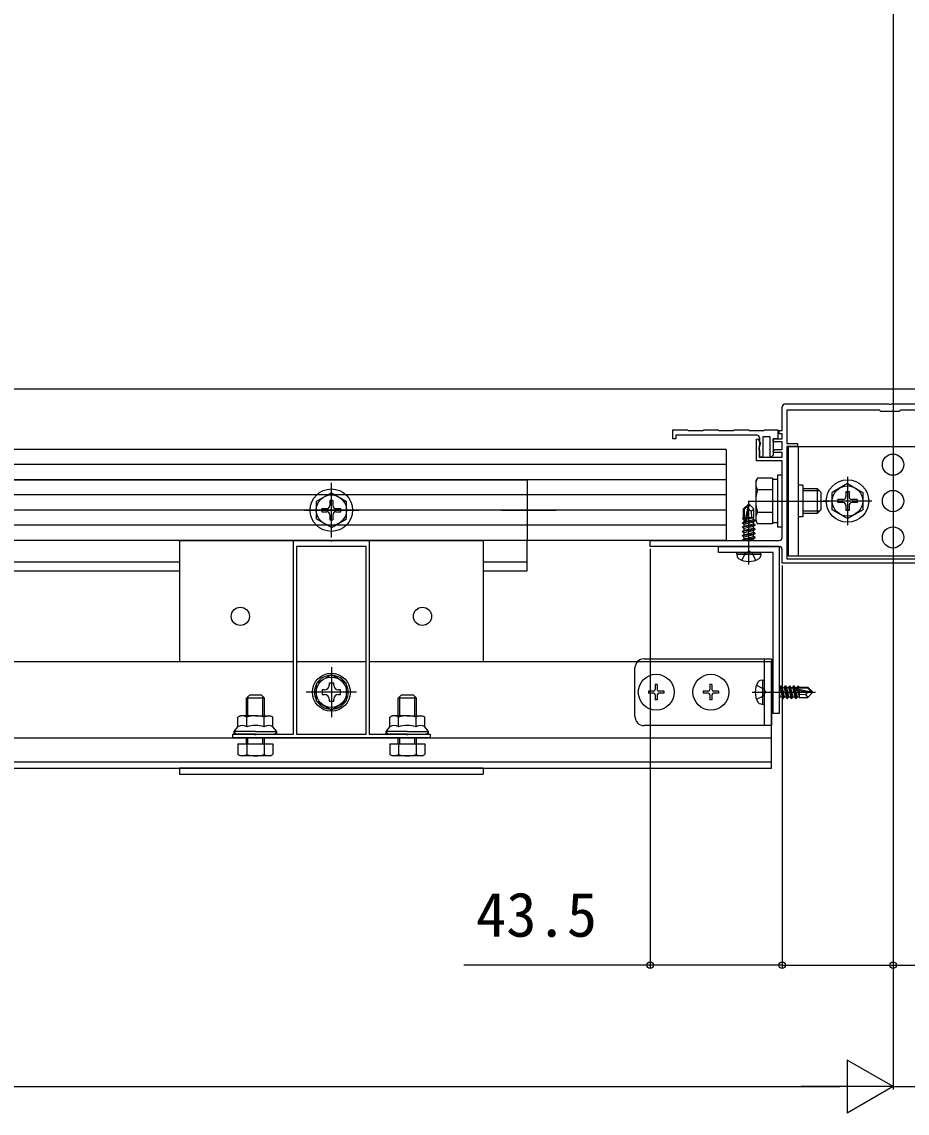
# Model space of a CAD drawing. Units: millimetres, scale not verified. Extents: x -875 to 875, y -1305 to 1298.
# Drawn here: x 395.2 to 686.9, y 236.1 to 595.7 of the extents above; entities that cross this region are included whole.
import ezdxf
from ezdxf.enums import TextEntityAlignment as Align

# ---------------------------------------------------------------- set-up
doc = ezdxf.new("R2010")
doc.units = ezdxf.units.MM
doc.header["$LTSCALE"] = 8
for name, color, linetype in [('0-2_YKK_11', 7, 'Continuous'), ('0-4_YKK_12', 2, 'Continuous'), ('0-5_YKK_13', 4, 'Continuous'), ('0-6_YKK_D', 6, 'Continuous')]:
    doc.layers.add(name, color=color, linetype=linetype)
doc.styles.add('ＭＳ ゴシック', font='')
doc.styles.get('ＭＳ ゴシック').set_extended_font_data('MS Gothic')

msp = doc.modelspace()

# ---------------------------------------------------------------- linework, layer by layer
at = {"layer": '0-2_YKK_11'}
for points in [[(645.7, 425.8), (645.7, 451.1), (637.2, 451.1), (637.2, 458.23), (637.645, 458.349), (638.4, 457.041), (638.4, 456.5), (638.22, 456.225), (638.1, 456.042), (638.1, 452.3), (645.7, 452.3), (645.7, 453.8), (642.824, 453.8), (642.664, 454.188), (643.276, 454.8), (645.7, 454.8), (645.7, 457.3), (642.7, 457.3), (642.7, 458.3), (645.7, 458.3), (645.7, 460), (644.7, 460), (644.7, 461), (645.7, 461), (645.7, 468.8)], [(646.7, 469.8), (680.742, 469.8), (680.925, 469.68), (681.475, 469.68), (681.658, 469.8), (701.742, 469.8), (701.925, 469.68), (702.475, 469.68), (702.658, 469.8), (710.742, 469.8), (710.925, 469.68), (711.475, 469.68), (711.658, 469.8), (719.2, 469.8), (719.2, 466.8), (718.7, 466.3)], [(718.7, 466.3), (718.7, 324.8), (713.7, 324.8), (713.7, 326.8), (716.7, 326.8), (716.7, 417.3), (645.7, 417.3), (645.7, 421.8)], [(637.3, 459.5), (610.7, 459.5), (610.7, 458.3), (609.7, 458.3), (609.7, 461.3), (614.55, 461.3), (614.85, 461), (619.55, 461), (619.85, 461.3), (624.55, 461.3), (624.85, 461), (629.55, 461), (629.85, 461.3), (634.55, 461.3), (634.85, 461), (639.55, 461), (639.85, 461.3), (644.2, 461.3), (644.2, 458.3), (642.7, 458.3), (642.7, 452.876), (642.07, 452.246), (641.7, 452.4), (641.7, 459), (639.3, 459), (639.3, 452.3), (638.3, 452.3), (638.3, 454.454), (638.1, 454.8), (638.1, 455.4), (638.22, 455.64), (638.3, 455.8), (638.3, 458.5)], [(644.7, 422.8), (602.2, 422.8), (602.2, 424.8), (644.7, 424.8)]]:
    msp.add_lwpolyline(points, dxfattribs=at)
for points in [[(647.2, 418.8), (717.2, 418.8), (717.2, 455.8), (713.7, 455.8), (713.7, 456.8), (717.2, 456.8), (717.2, 467.8), (714.7, 467.8), (714.2, 467.3), (708.2, 467.3), (707.7, 467.8), (684.7, 467.8), (684.2, 467.3), (678.2, 467.3), (677.7, 467.8), (647.2, 467.8), (647.2, 456.8), (650.7, 456.8), (650.7, 455.8), (647.2, 455.8)], [(529.7, 359.8), (464.7, 359.8), (464.7, 361), (471.742, 361), (471.925, 360.88), (472.475, 360.88), (472.658, 361), (484.7, 361), (484.7, 424.8), (496.742, 424.8), (496.925, 424.68), (497.475, 424.68), (497.658, 424.8), (509.7, 424.8), (509.7, 361), (521.742, 361), (521.925, 360.88), (522.475, 360.88), (522.658, 361), (529.7, 361)], [(485.7, 422.8), (485.7, 361), (508.7, 361), (508.7, 422.8)]]:
    msp.add_lwpolyline(points, close=True, dxfattribs=at)
for centre, start, end in [((646.7, 468.8), 90.00001, 179.99999), ((637.3, 458.5), 0.00001, 89.99999), ((644.7, 425.8), 270.00001, 359.99999), ((644.7, 421.8), 0.00001, 89.99999)]:
    msp.add_arc(centre, 1, start, end, dxfattribs=at)
at = {"layer": '0-4_YKK_12'}
for p, q in [((682.2, 911.8), (682.2, 307.8)), ((-791.654, 474.8), (719.7, 474.8)), ((-497.3, 444.8), (561.7, 444.8)), ((561.7, 444.8), (561.7, 424.8)), ((667.2, 445.8), (667.2, 429.8)), ((675.2, 437.8), (659.2, 437.8)), ((561.7, 414.8), (561.7, 424.8)), ((332.2, 417.8), (447.2, 417.8)), ((547.2, 417.8), (561.7, 417.8)), ((332.2, 414.8), (447.2, 414.8)), ((547.2, 414.8), (561.7, 414.8)), ((484.7, 384.8), (294.7, 384.8)), ((508.7, 384.8), (485.7, 384.8)), ((497.2, 383.05), (497.2, 366.55)), ((505.45, 374.8), (488.95, 374.8)), ((-577.8, 359.8), (642.2, 359.8)), ((-577.8, 351.8), (642.2, 351.8)), ((-577.8, 349.8), (642.2, 349.8))]:
    msp.add_line(p, q, dxfattribs=at)
msp.add_lwpolyline([(642.2, 349.8), (642.2, 384.8), (597.964, 384.8), (509.7, 384.8)], dxfattribs=at)
at = {"layer": '0-5_YKK_13'}
for p, q in [((627.2, 454.8), (-562.8, 454.8)), ((647.7, 455.8), (716.7, 455.8)), ((650.9, 455.8), (650.9, 419.8)), ((627.2, 449.8), (-562.8, 449.8)), ((627.2, 444.8), (-562.8, 444.8)), ((497.2, 425.8), (497.2, 443.8)), ((637, 444.3), (637.581, 445.306)), ((637, 444.3), (637, 431.3)), ((642.5, 445.306), (637.581, 445.306)), ((642.5, 445.306), (642.5, 430.294)), ((644.1, 444.85), (642.5, 444.85)), ((652.5, 443), (650.9, 443)), ((652.5, 443), (652.5, 432.6)), ((667.2, 443.55), (662.2, 440.663)), ((667.2, 443.55), (672.2, 440.663)), ((627.2, 439.8), (-562.8, 439.8)), ((497.2, 440.55), (492.2, 437.663)), ((497.2, 440.55), (502.2, 437.663)), ((642.5, 441.553), (637.581, 441.553)), ((642.5, 441.8), (642.5, 433.8)), ((657.3, 441.8), (652.5, 441.8)), ((657.948, 441.152), (652.5, 441.152)), ((657.3, 433.8), (657.3, 441.8)), ((658.5, 440.6), (657.3, 441.8)), ((658.5, 435), (658.5, 440.6)), ((662.2, 434.937), (662.2, 440.663)), ((666.7, 440.95), (666.7, 439.3)), ((666.7, 440.95), (667.7, 440.95)), ((667.7, 440.95), (667.7, 439.3)), ((672.2, 440.663), (672.2, 434.937)), ((492.2, 437.663), (492.2, 431.937)), ((494.05, 435.3), (495.7, 435.3)), ((494.05, 435.3), (494.05, 434.3)), ((496.7, 437.95), (496.7, 436.3)), ((497.7, 437.95), (496.7, 437.95)), ((497.7, 437.95), (497.7, 436.3)), ((498.7, 435.3), (500.35, 435.3)), ((500.35, 434.3), (500.35, 435.3)), ((502.2, 431.937), (502.2, 437.663)), ((634.55, 436.8), (633, 435.25)), ((633, 432.281), (633, 435.25)), ((633, 435.25), (633.3, 435.126)), ((633.3, 435.126), (634.55, 436.376)), ((633.368, 430.677), (634.55, 436.376)), ((634.5, 437.8), (661, 437.8)), ((634.85, 436.8), (634.55, 436.8)), ((634.55, 436.376), (634.55, 436.8)), ((634.7, 416.9), (634.7, 437.8)), ((634.7, 435.178), (634.7, 436.8)), ((634.7, 435.178), (634.85, 436.8)), ((634.85, 436.8), (636.4, 435.25)), ((635.443, 434.447), (636.4, 435.25)), ((636.4, 432.4), (636.4, 435.25)), ((665.7, 438.3), (664.05, 438.3)), ((664.05, 437.3), (664.05, 438.3)), ((665.7, 437.3), (664.05, 437.3)), ((666.7, 436.3), (666.7, 434.65)), ((667.7, 436.3), (667.7, 434.65)), ((670.35, 438.3), (668.7, 438.3)), ((670.35, 437.3), (668.7, 437.3)), ((670.35, 438.3), (670.35, 437.3)), ((627.2, 434.8), (-562.8, 434.8)), ((488.2, 434.8), (506.2, 434.8)), ((497.2, 429.05), (492.2, 431.937)), ((494.05, 434.3), (495.7, 434.3)), ((496.7, 433.3), (496.7, 431.65)), ((496.7, 431.65), (497.7, 431.65)), ((497.2, 429.05), (502.2, 431.937)), ((497.7, 433.3), (497.7, 431.65)), ((498.7, 434.3), (500.35, 434.3)), ((553.2, 434.8), (571.2, 434.8)), ((632.7, 432.108), (633, 432.281)), ((632.7, 432.108), (633.3, 432.224)), ((632.7, 431.892), (632.7, 432.108)), ((632.7, 431.892), (633.3, 431.991)), ((632.7, 431.892), (633.15, 431.632)), ((633, 432.4), (633.3, 432.4)), ((633.15, 431.632), (633.303, 431.667)), ((633.3, 430.848), (633.3, 435.126)), ((633.79, 430.793), (634.7, 435.178)), ((633.86, 431.128), (636.25, 431.668)), ((634.005, 431.825), (636.25, 432.332)), ((634.065, 432.117), (635.783, 432.4)), ((634.12, 432.384), (634.204, 432.4)), ((634.124, 432.4), (636.4, 432.4)), ((636.4, 432.4), (636.25, 432.332)), ((636.25, 431.668), (636.25, 432.332)), ((636.8, 431.35), (636.25, 431.668)), ((642.5, 434.047), (637.581, 434.047)), ((652.5, 432.6), (650.9, 432.6)), ((657.948, 434.448), (652.5, 434.448)), ((652.5, 433.8), (657.3, 433.8)), ((658.5, 435), (657.3, 433.8)), ((667.2, 432.05), (662.2, 434.937)), ((667.7, 434.65), (666.7, 434.65)), ((667.2, 432.05), (672.2, 434.937)), ((627.2, 429.8), (-562.8, 429.8)), ((632.6, 430.65), (633.313, 430.769)), ((633.368, 430.678), (632.6, 430.55)), ((632.6, 430.55), (632.6, 430.65)), ((632.6, 430.55), (633.15, 430.232)), ((632.6, 429.25), (636.8, 429.95)), ((636.8, 429.85), (632.6, 429.15)), ((632.6, 429.15), (632.6, 429.25)), ((632.6, 429.15), (633.15, 428.832)), ((632.6, 427.85), (636.8, 428.55)), ((636.8, 428.45), (632.6, 427.75)), ((633.15, 430.968), (633.15, 431.632)), ((633.15, 430.232), (636.25, 430.932)), ((633.15, 429.568), (633.15, 430.232)), ((633.15, 428.832), (636.25, 429.532)), ((633.15, 428.168), (633.15, 428.832)), ((633.15, 427.432), (636.25, 428.132)), ((636.8, 431.25), (633.774, 430.746)), ((633.802, 430.85), (636.8, 431.35)), ((636.8, 431.25), (636.25, 430.932)), ((636.25, 430.268), (636.25, 430.932)), ((636.8, 429.95), (636.25, 430.268)), ((636.8, 429.85), (636.25, 429.532)), ((636.25, 428.868), (636.25, 429.532)), ((636.8, 428.55), (636.25, 428.868)), ((636.8, 428.45), (636.25, 428.132)), ((636.25, 427.468), (636.25, 428.132)), ((636.8, 431.25), (636.8, 431.35)), ((636.8, 429.85), (636.8, 429.95)), ((636.8, 428.45), (636.8, 428.55)), ((637, 431.3), (637.581, 430.294)), ((642.5, 430.294), (637.581, 430.294)), ((642.5, 430.75), (644.1, 430.75)), ((447.2, 424.8), (547.2, 424.8)), ((447.2, 424.8), (447.2, 384.8)), ((547.2, 424.8), (547.2, 384.8)), ((632.6, 427.75), (632.6, 427.85)), ((632.6, 427.75), (633.15, 427.432)), ((632.6, 426.45), (636.8, 427.15)), ((636.8, 427.05), (632.6, 426.35)), ((632.6, 426.35), (632.6, 426.45)), ((632.6, 426.35), (633.15, 426.032)), ((632.6, 425.05), (636.8, 425.75)), ((636.8, 425.65), (632.6, 424.95)), ((632.6, 424.95), (632.6, 425.05)), ((632.6, 424.95), (632.86, 424.8)), ((633.15, 426.768), (633.15, 427.432)), ((633.15, 426.032), (636.25, 426.732)), ((633.15, 425.368), (633.15, 426.032)), ((633.892, 424.8), (636.25, 425.332)), ((636.8, 427.15), (636.25, 427.468)), ((636.8, 427.05), (636.25, 426.732)), ((636.25, 426.068), (636.25, 426.732)), ((636.8, 425.75), (636.25, 426.068)), ((636.8, 425.65), (636.25, 425.332)), ((636.25, 424.8), (636.25, 425.332)), ((636.8, 427.05), (636.8, 427.15)), ((636.8, 425.65), (636.8, 425.75)), ((630.7, 420.3), (630.788, 420.8)), ((630.7, 420.3), (630.841, 419.498)), ((630.7, 420.3), (638.7, 420.3)), ((630.788, 420.8), (638.612, 420.8)), ((638.7, 420.3), (638.559, 419.498)), ((638.7, 420.3), (638.612, 420.8)), ((600.2, 385.8), (642.2, 385.8)), ((639.7, 385.8), (639.7, 363.8)), ((642.2, 385.8), (642.2, 363.8)), ((597.2, 366.8), (597.2, 382.8)), ((639.2, 378.8), (638.398, 378.658)), ((639.2, 378.8), (639.2, 370.8)), ((639.2, 378.8), (639.7, 378.712)), ((639.7, 378.712), (639.7, 370.888)), ((494.92, 375.56), (494.2, 375.56)), ((601.7, 375.15), (601.7, 374.45)), ((603.35, 375.15), (601.7, 375.15)), ((603.35, 374.45), (601.7, 374.45)), ((604.55, 377.3), (603.85, 377.3)), ((603.85, 377.3), (603.85, 375.65)), ((604.55, 377.3), (604.55, 375.65)), ((606.7, 375.15), (605.05, 375.15)), ((606.7, 374.45), (605.05, 374.45)), ((606.7, 375.15), (606.7, 374.45)), ((619.7, 375.15), (619.7, 374.45)), ((621.35, 375.15), (619.7, 375.15)), ((621.35, 374.45), (619.7, 374.45)), ((622.55, 377.3), (621.85, 377.3)), ((621.85, 377.3), (621.85, 375.65)), ((622.55, 377.3), (622.55, 375.65)), ((624.7, 375.15), (623.05, 375.15)), ((624.7, 374.45), (623.05, 374.45)), ((624.7, 375.15), (624.7, 374.45)), ((635.8, 374.8), (656.7, 374.8)), ((644.7, 376.35), (644.932, 376.35)), ((644.7, 374.435), (644.968, 373.25)), ((645.25, 376.9), (644.932, 376.35)), ((644.932, 376.35), (645.632, 373.25)), ((645.95, 372.7), (645.25, 376.9)), ((645.25, 376.9), (645.35, 376.9)), ((645.35, 376.9), (646.05, 372.7)), ((645.668, 376.35), (646.332, 376.35)), ((646.65, 376.9), (646.332, 376.35)), ((646.332, 376.35), (647.032, 373.25)), ((647.35, 372.7), (646.65, 376.9)), ((646.65, 376.9), (646.75, 376.9)), ((646.75, 376.9), (647.45, 372.7)), ((647.068, 376.35), (647.732, 376.35)), ((648.05, 376.9), (647.732, 376.35)), ((647.732, 376.35), (648.432, 373.25)), ((648.75, 372.7), (648.05, 376.9)), ((648.05, 376.9), (648.15, 376.9)), ((648.15, 376.9), (648.85, 372.7)), ((648.468, 376.35), (649.132, 376.35)), ((649.45, 376.9), (649.132, 376.35)), ((649.132, 376.35), (649.832, 373.25)), ((649.578, 376.132), (649.45, 376.9)), ((649.45, 376.9), (649.55, 376.9)), ((649.55, 376.9), (649.669, 376.187)), ((649.577, 376.132), (655.276, 374.95)), ((650.15, 372.7), (649.646, 375.725)), ((649.693, 375.709), (654.078, 374.8)), ((649.748, 376.2), (654.026, 376.2)), ((649.75, 375.698), (650.25, 372.7)), ((649.868, 376.35), (650.532, 376.35)), ((650.028, 375.64), (650.568, 373.25)), ((650.792, 376.8), (650.532, 376.35)), ((650.532, 376.35), (650.567, 376.197)), ((650.725, 375.495), (651.232, 373.25)), ((650.792, 376.8), (651.008, 376.8)), ((650.792, 376.8), (650.891, 376.2)), ((651.008, 376.8), (651.181, 376.5)), ((651.008, 376.8), (651.124, 376.2)), ((651.017, 375.435), (651.3, 373.717)), ((651.181, 376.5), (654.15, 376.5)), ((651.284, 375.38), (651.3, 375.296)), ((651.3, 376.5), (651.3, 376.2)), ((651.3, 375.376), (651.3, 373.1)), ((654.15, 376.5), (654.026, 376.2)), ((654.026, 376.2), (655.276, 374.95)), ((654.078, 374.8), (655.7, 374.8)), ((654.078, 374.8), (655.7, 374.65)), ((655.7, 374.95), (654.15, 376.5)), ((655.7, 374.65), (654.15, 373.1)), ((655.276, 374.95), (655.7, 374.95)), ((655.7, 374.65), (655.7, 374.95)), ((475.2, 372.8), (469.2, 372.8)), ((469.74, 367), (469.74, 373.34)), ((474.66, 367), (474.66, 373.34)), ((499.48, 374.04), (500.2, 374.04)), ((525.2, 372.8), (519.2, 372.8)), ((519.74, 367), (519.74, 373.34)), ((524.66, 367), (524.66, 373.34)), ((603.85, 373.95), (603.85, 372.3)), ((604.55, 372.3), (603.85, 372.3)), ((604.55, 373.95), (604.55, 372.3)), ((621.85, 373.95), (621.85, 372.3)), ((622.55, 372.3), (621.85, 372.3)), ((622.55, 373.95), (622.55, 372.3)), ((639.2, 370.8), (638.398, 370.941)), ((639.2, 370.8), (639.7, 370.888)), ((644.7, 372.786), (644.968, 373.25)), ((644.968, 373.25), (645.632, 373.25)), ((645.95, 372.7), (645.632, 373.25)), ((645.95, 372.7), (646.05, 372.7)), ((646.05, 372.7), (646.368, 373.25)), ((646.368, 373.25), (647.032, 373.25)), ((647.35, 372.7), (647.032, 373.25)), ((647.35, 372.7), (647.45, 372.7)), ((647.45, 372.7), (647.768, 373.25)), ((647.768, 373.25), (648.432, 373.25)), ((648.75, 372.7), (648.432, 373.25)), ((648.75, 372.7), (648.85, 372.7)), ((648.85, 372.7), (649.168, 373.25)), ((649.168, 373.25), (649.832, 373.25)), ((650.15, 372.7), (649.832, 373.25)), ((650.15, 372.7), (650.25, 372.7)), ((650.25, 372.7), (650.568, 373.25)), ((650.568, 373.25), (651.232, 373.25)), ((651.3, 373.1), (651.232, 373.25)), ((651.3, 373.1), (654.15, 373.1)), ((653.347, 374.057), (654.15, 373.1)), ((467.2, 367), (466.426, 366.553)), ((472.2, 367), (467.2, 367)), ((472.2, 367), (477.2, 367)), ((477.2, 367), (477.974, 366.553)), ((517.2, 367), (516.426, 366.553)), ((522.2, 367), (517.2, 367)), ((522.2, 367), (527.2, 367)), ((527.2, 367), (527.974, 366.553)), ((466.426, 363.4), (466.426, 366.553)), ((469.313, 363.4), (469.313, 366.553)), ((475.087, 363.4), (475.087, 366.553)), ((477.974, 363.4), (477.974, 366.553)), ((516.426, 363.4), (516.426, 366.553)), ((519.313, 363.4), (519.313, 366.553)), ((525.087, 363.4), (525.087, 366.553)), ((527.974, 363.4), (527.974, 366.553)), ((642.2, 363.8), (600.2, 363.8)), ((465.2, 361), (465.2, 361.8)), ((472.2, 361), (465.2, 361)), ((469.2, 357.8), (469.2, 359.8)), ((469.74, 357.8), (469.74, 359.8)), ((472.2, 361), (479.2, 361)), ((474.66, 357.8), (474.66, 359.8)), ((475.2, 357.8), (475.2, 359.8)), ((479.2, 361), (479.2, 361.8)), ((515.2, 361), (515.2, 361.8)), ((522.2, 361), (515.2, 361)), ((519.2, 357.8), (519.2, 359.8)), ((519.74, 357.8), (519.74, 359.8)), ((522.2, 361), (529.2, 361)), ((524.66, 357.8), (524.66, 359.8)), ((525.2, 357.8), (525.2, 359.8)), ((529.2, 361), (529.2, 361.8)), ((466.426, 357.8), (466.426, 354.247)), ((469.313, 357.8), (469.313, 354.247)), ((475.087, 357.8), (475.087, 354.247)), ((516.426, 357.8), (516.426, 354.247)), ((519.313, 357.8), (519.313, 354.247)), ((525.087, 357.8), (525.087, 354.247)), ((467.2, 353.8), (466.426, 354.247)), ((477.2, 353.8), (467.2, 353.8)), ((477.2, 353.8), (477.974, 354.247)), ((517.2, 353.8), (516.426, 354.247)), ((527.2, 353.8), (517.2, 353.8)), ((527.2, 353.8), (527.974, 354.247)), ((547.2, 349.8), (447.2, 349.8)), ((447.2, 349.8), (447.2, 347.8)), ((547.2, 349.8), (547.2, 347.8)), ((447.2, 347.8), (547.2, 347.8))]:
    msp.add_line(p, q, dxfattribs=at)
for points in [[(627.2, 454.8), (627.2, 424.8), (-562.8, 424.8)], [(647.7, 455.8), (647.7, 419.8), (716.7, 419.8)], [(634.7, 435.178), (635.443, 434.447), (635.6, 432.4)], [(632.6, 430.65), (633.15, 430.968), (633.3, 431.001)], [(632.6, 429.25), (633.15, 429.568), (636.25, 430.268)], [(632.6, 427.85), (633.15, 428.168), (636.25, 428.868)], [(632.6, 426.45), (633.15, 426.768), (636.25, 427.468)], [(632.6, 425.05), (633.15, 425.368), (636.25, 426.068)], [(632.4, 418.321), (633.555, 420.637), (634.7, 421.246)], [(637, 418.321), (635.845, 420.637), (634.7, 421.246)], [(497.96, 377.08), (497.96, 377.8), (496.44, 377.8), (496.44, 377.08)], [(494.2, 375.56), (494.2, 374.04), (494.92, 374.04)], [(500.2, 374.04), (500.2, 375.56), (499.48, 375.56)], [(637.221, 377.1), (639.537, 375.945), (640.146, 374.8)], [(637.221, 372.5), (639.537, 373.655), (640.146, 374.8)], [(645.35, 376.9), (645.668, 376.35), (646.368, 373.25)], [(646.75, 376.9), (647.068, 376.35), (647.768, 373.25)], [(648.15, 376.9), (648.468, 376.35), (649.168, 373.25)], [(649.55, 376.9), (649.868, 376.35), (649.901, 376.2)], [(654.078, 374.8), (653.347, 374.057), (651.3, 373.9)], [(469.2, 367), (469.2, 372.8), (470.2, 373.8)], [(475.2, 367), (475.2, 372.8), (474.2, 373.8), (470.2, 373.8)], [(496.44, 372.52), (496.44, 371.8), (497.96, 371.8), (497.96, 372.52)], [(519.2, 367), (519.2, 372.8), (520.2, 373.8)], [(525.2, 367), (525.2, 372.8), (524.2, 373.8), (520.2, 373.8)], [(472.2, 361.8), (465.2, 361.8), (466.426, 363.4)], [(472.2, 361.8), (479.2, 361.8), (477.974, 363.4)], [(522.2, 361.8), (515.2, 361.8), (516.426, 363.4)], [(522.2, 361.8), (529.2, 361.8), (527.974, 363.4)], [(466.426, 357.8), (477.974, 357.8), (477.974, 354.247)], [(516.426, 357.8), (527.974, 357.8), (527.974, 354.247)]]:
    msp.add_lwpolyline(points, dxfattribs=at)
for points in [[(645.7, 429.3), (645.7, 446.3), (644.1, 446.3), (644.1, 429.3)], [(644.7, 422.8), (644.7, 367.8), (642.7, 367.8), (642.7, 420.8), (624.7, 420.8), (624.7, 422.8)], [(497.2, 380.574), (492.2, 377.687), (492.2, 371.913), (497.2, 369.027), (502.2, 371.913), (502.2, 377.687)]]:
    msp.add_lwpolyline(points, close=True, dxfattribs=at)
for centre, radius in [((682.2, 449.8), 3.5), ((667.2, 437.8), 7), ((667.2, 437.8), 5), ((497.2, 434.8), 7), ((497.2, 434.8), 5), ((682.2, 437.8), 3.5), ((682.2, 425.8), 3.5), ((467.2, 399.8), 3), ((527.2, 399.8), 3), ((497.2, 374.8), 6.25), ((497.2, 374.8), 5), ((604.2, 374.8), 5.9), ((622.2, 374.8), 5.9)]:
    msp.add_circle(centre, radius, dxfattribs=at)
for centre, radius, start, end in [((640.323, 443.429), 3.323, 145.61575, 214.38425), ((649.419, 437.8), 12.419, 162.41205, 197.58795), ((665.7, 439.3), 1, 270, 0), ((668.7, 439.3), 1, 180, 270), ((495.7, 436.3), 1, 270, 0), ((498.7, 436.3), 1, 180, 270), ((665.7, 436.3), 1, 0, 90), ((668.7, 436.3), 1, 90, 180), ((495.7, 433.3), 1, 0, 90), ((498.7, 433.3), 1, 90, 180), ((640.323, 432.171), 3.323, 145.61575, 214.38425), ((633.548, 430.848), 0.248, 180, 347.19096), ((631.728, 419.654), 0.9, 190, 237.94412), ((634.7, 424.4), 6.5, 237.94412, 302.05588), ((637.672, 419.654), 0.9, 302.05588, 350), ((600.2, 382.8), 3, 90, 180), ((497.2, 374.8), 5.575, 93.74848, 146.25152), ((497.2, 374.8), 5.575, 33.74848, 86.25152), ((643.3, 374.8), 6.5, 147.94412, 212.05588), ((638.554, 377.772), 0.9, 100, 147.94412), ((497.2, 374.8), 5.575, 153.74848, 206.25152), ((494.92, 377.08), 1.52, 270, 0), ((499.48, 377.08), 1.52, 180, 270), ((497.2, 374.8), 5.575, 333.74848, 26.25152), ((603.35, 375.65), 0.5, 270, 0), ((603.35, 373.95), 0.5, 0, 90), ((605.05, 375.65), 0.5, 180, 270), ((605.05, 373.95), 0.5, 90, 180), ((621.35, 375.65), 0.5, 270, 0), ((621.35, 373.95), 0.5, 0, 90), ((623.05, 375.65), 0.5, 180, 270), ((623.05, 373.95), 0.5, 90, 180), ((649.748, 375.952), 0.248, 90, 257.19096), ((497.2, 374.8), 5.575, 213.74848, 266.25152), ((494.92, 372.52), 1.52, 0, 90), ((497.2, 374.8), 5.575, 273.74848, 326.25152), ((499.48, 372.52), 1.52, 90, 180), ((638.554, 371.828), 0.9, 212.05588, 260), ((467.87, 364.444), 2.556, 55.61575, 124.38425), ((472.2, 357.447), 9.553, 90, 107.58795), ((472.2, 357.447), 9.553, 72.41205, 90), ((476.53, 364.444), 2.556, 55.61575, 124.38425), ((517.87, 364.444), 2.556, 55.61575, 124.38425), ((522.2, 357.447), 9.553, 90, 107.58795), ((522.2, 357.447), 9.553, 72.41205, 90), ((526.53, 364.444), 2.556, 55.61575, 124.38425), ((467.87, 361.291), 2.556, 55.61575, 124.38425), ((472.2, 354.293), 9.553, 90, 107.58795), ((472.2, 354.293), 9.553, 72.41205, 90), ((476.53, 361.291), 2.556, 55.61575, 124.38425), ((517.87, 361.291), 2.556, 55.61575, 124.38425), ((522.2, 354.293), 9.553, 90, 107.58795), ((522.2, 354.293), 9.553, 72.41205, 90), ((526.53, 361.291), 2.556, 55.61575, 124.38425), ((600.2, 366.8), 3, 180, 270), ((467.87, 356.356), 2.556, 235.61575, 304.38425), ((472.2, 363.353), 9.553, 252.41205, 287.58795), ((476.53, 356.356), 2.556, 235.61575, 304.38425), ((517.87, 356.356), 2.556, 235.61575, 304.38425), ((522.2, 363.353), 9.553, 252.41205, 287.58795), ((526.53, 356.356), 2.556, 235.61575, 304.38425)]:
    msp.add_arc(centre, radius, start, end, dxfattribs=at)
for centre, start_param, end_param in [((466.7, 361.8), 3.1415927, 4.712389), ((477.7, 361.8), 4.712389, 6.2831853), ((516.7, 361.8), 3.1415927, 4.712389), ((527.7, 361.8), 4.712389, 6.2831853)]:
    msp.add_ellipse(centre, major_axis=(1.5, 0), ratio=0.533333, start_param=start_param, end_param=end_param, dxfattribs=at)
at = {"layer": '0-6_YKK_D'}
for p, q in [((602.2, 422.1), (602.2, 283.8)), ((645.7, 416.6), (645.7, 283.8)), ((645.7, 416.6), (645.7, 283.8)), ((682.2, 416.3), (682.2, 283.8)), ((682.2, 314.8), (682.2, 243.8)), ((682.2, 306.8), (682.2, 243.8)), ((682.2, 244.8), (667.045, 253.55)), ((667.045, 253.55), (667.045, 236.05)), ((-600.3, 244.8), (664.7, 244.8)), ((682.2, 244.8), (651.889, 244.8)), ((682.2, 244.8), (667.045, 236.05))]:
    msp.add_line(p, q, dxfattribs=at)
for points in [[(645.7, 284.8), (602.2, 284.8), (540.855, 284.8)], [(645.7, 284.8), (682.2, 284.8), (743.091, 284.8)], [(682.2, 244.8), (718.7, 244.8), (779.591, 244.8)]]:
    msp.add_lwpolyline(points, dxfattribs=at)
for centre in [(602.2, 284.8), (645.7, 284.8), (645.7, 284.8), (682.2, 284.8)]:
    msp.add_circle(centre, 1.075, dxfattribs=at)

# ---------------------------------------------------------------- texts
at = {"layer": '0-6_YKK_D', "style": 'ＭＳ ゴシック'}
msp.add_text('43.5', height=14.66, dxfattribs=at).set_placement((544.832, 289.8), align=Align.BOTTOM_LEFT)

doc.saveas('drawing.dxf')
